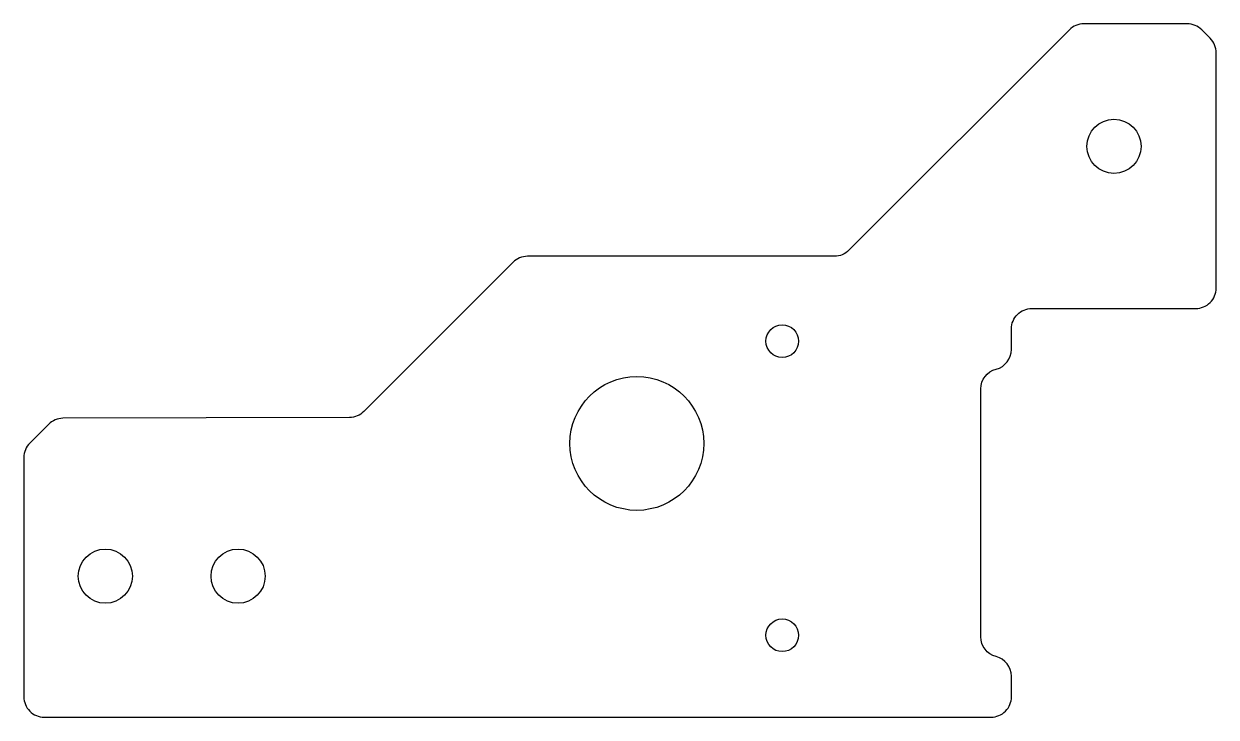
# Model space of a CAD drawing. Header units: millimetres. Extents: x -117 to 0, y -485 to -417.
import ezdxf

# ---------------------------------------------------------------- set-up
doc = ezdxf.new("R2010")
doc.units = ezdxf.units.MM
doc.layers.get('0').update_dxf_attribs({"linetype": 'CONTINUOUS'})

msp = doc.modelspace()

# ---------------------------------------------------------------- linework, layer by layer
msp.add_lwpolyline([(-21.87, -451.04, 0.341999), (-20.37, -449.1), (-20.37, -447.1, -0.414214), (-18.37, -445.1), (-2.33, -445.1, 0.414214), (-0.33, -443.1), (-0.33, -420.07, 0.198912), (-0.91, -418.65), (-1.74, -417.82, 0.198912), (-3.16, -417.24), (-13.29, -417.24, 0.198912), (-14.7, -417.82), (-36.28, -439.4, -0.198912), (-37.7, -439.99), (-67.76, -439.99, 0.198912), (-69.17, -440.58), (-83.78, -455.19, -0.198189), (-85.19, -455.77), (-113.24, -455.85, 0.198551), (-114.65, -456.44), (-116.48, -458.28, 0.198551), (-117.07, -459.69), (-117.07, -483.1, 0.414214), (-115.07, -485.1), (-22.37, -485.1, 0.414214), (-20.37, -483.1), (-20.37, -481.1, 0.341999), (-21.87, -479.17, -0.341999), (-23.37, -477.23), (-23.37, -452.98, -0.341999)], format="xyb", close=True)
msp.add_lwpolyline([(-21.87, -451.04, 0.341999), (-20.37, -449.1), (-20.37, -447.1, -0.414214), (-18.37, -445.1), (-2.33, -445.1, 0.414214), (-0.33, -443.1), (-0.33, -420.07, 0.198912), (-0.91, -418.65), (-1.74, -417.82, 0.198912), (-3.16, -417.24), (-13.29, -417.24, 0.198912), (-14.7, -417.82), (-36.28, -439.4, -0.198912), (-37.7, -439.99), (-67.76, -439.99, 0.198912), (-69.17, -440.58), (-83.78, -455.19, -0.198189), (-85.19, -455.77), (-113.24, -455.85, 0.198551), (-114.65, -456.44), (-116.48, -458.28, 0.198551), (-117.07, -459.69), (-117.07, -483.1, 0.414214), (-115.07, -485.1), (-22.37, -485.1, 0.414214), (-20.37, -483.1), (-20.37, -481.1, 0.341999), (-21.87, -479.17, -0.341999), (-23.37, -477.23), (-23.37, -452.98, -0.341999)], format="xyb", close=True)
for centre, radius in [((-10.33, -429.23, 0), 2.65), ((-10.33, -429.23), 2.65), ((-42.81, -448.3, 0), 1.6), ((-42.81, -448.3), 1.6), ((-57.05, -458.31, 0), 6.55), ((-57.05, -458.31), 6.55), ((-109.09, -471.3, 0), 2.65), ((-109.09, -471.3), 2.65), ((-96.09, -471.3, 0), 2.65), ((-96.09, -471.3), 2.65), ((-42.81, -477.09, 0), 1.6), ((-42.81, -477.09), 1.6)]:
    msp.add_circle(centre, radius)

doc.saveas('drawing.dxf')
